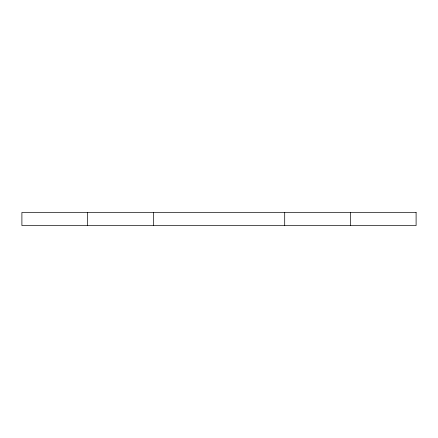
<?xml version="1.0" encoding="UTF-8"?>
<svg xmlns="http://www.w3.org/2000/svg" width="438" height="438" viewBox="0 0 438 438"><rect width="100%" height="100%" fill="white"/><g stroke="black" fill="none" stroke-linecap="round" stroke-linejoin="round"><path stroke-width="0.66" d="M350.4 212.43L350.4 225.57M284.7 212.43L284.7 225.57M153.393 212.43L153.393 225.57M87.6 212.43L87.6 225.57M416.1 212.43L21.9 212.43L21.9 225.57L416.1 225.57L416.1 212.43"/></g></svg>
